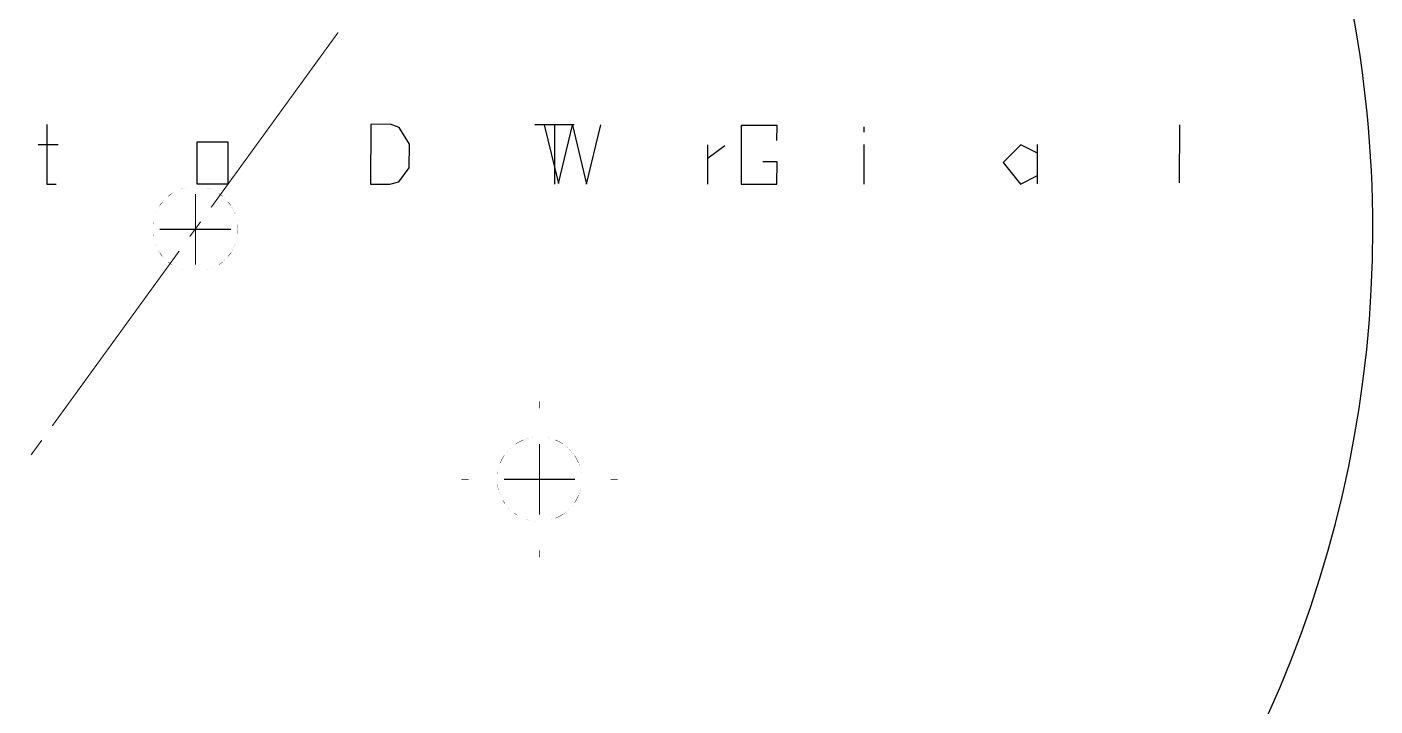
# Model space of a CAD drawing. Extents: x 0 to 595, y -1 to 841.
# Drawn here: x 380.7 to 475.8, y 678.3 to 726.2 of the extents above; entities that cross this region are included whole.
import ezdxf

# ---------------------------------------------------------------- set-up
doc = ezdxf.new("R2010")
doc.units = 0
doc.header["$MEASUREMENT"] = 0
doc.header["$XCLIPFRAME"] = 2
doc.linetypes.add('atContinuous2', pattern=[0])
doc.layers.add('at_Entity', color=7, linetype='Continuous')
doc.layers.add('at_Text', color=7, linetype='Continuous')
picture_1 = doc.add_image_def('image1.jpg', size_in_pixel=(1446, 2048))

msp = doc.modelspace()

# ---------------------------------------------------------------- linework, layer by layer
at = {"layer": 'at_Entity', "color": 28}
for p, q in [((416.555, 719.328), (419.338, 719.328)), ((417.939, 719.328), (417.939, 715.121)), ((439.791, 718.799), (439.791, 719.173)), ((462.032, 719.312), (462.017, 715.206)), ((428.748, 717.898), (428.748, 715.121)), ((428.779, 716.965), (429.961, 717.851)), ((439.775, 717.913), (439.775, 715.121)), ((450.85, 717.898), (449.59, 716.638)), ((452.016, 717.307), (450.85, 717.898)), ((452, 717.913), (452, 715.146)), ((449.59, 716.638), (450.819, 715.121)), ((450.819, 715.121), (452.016, 715.721))]:
    msp.add_line(p, q, dxfattribs=at)
at = {"layer": 'at_Entity', "color": 7}
for points in [[(402.674, 725.824, 0.0822, 0.0822, 0), (393.715, 713.476, 0.0822, 0.0822, 0)], [(390.686, 714.26, 0.0318, 0.0318, 0), (390.94, 714.45, 0.0318, 0.0318, 0)], [(390.94, 714.45, 0.00212, 0.00212, 0), (390.962, 714.472, 0.00212, 0.00212, 0), (391.004, 714.472, 0.00212, 0.00212, 0), (391.046, 714.514, 0.00212, 0.00212, 0), (391.089, 714.535, 0.00212, 0.00212, 0), (391.131, 714.556, 0.00212, 0.00212, 0), (391.152, 714.578, 0.00212, 0.00212, 0), (391.195, 714.599, 0.00212, 0.00212, 0), (391.216, 714.62, 0.00212, 0.00212, 0), (391.258, 714.62, 0.00212, 0.00212, 0), (391.279, 714.641, 0.00212, 0.00212, 0), (391.322, 714.662, 0.00212, 0.00212, 0), (391.343, 714.683, 0.00212, 0.00212, 0), (391.385, 714.683, 0.00212, 0.00212, 0), (391.428, 714.705, 0.00212, 0.00212, 0), (391.449, 714.726, 0.00212, 0.00212, 0), (391.491, 714.726, 0.00212, 0.00212, 0), (391.512, 714.747, 0.00212, 0.00212, 0), (391.555, 714.768, 0.00212, 0.00212, 0), (391.597, 714.768, 0.00212, 0.00212, 0), (391.618, 714.789, 0.00212, 0.00212, 0), (391.661, 714.789, 0.00212, 0.00212, 0), (391.703, 714.811, 0.00212, 0.00212, 0), (391.724, 714.811, 0.00212, 0.00212, 0), (391.766, 714.832, 0.00212, 0.00212, 0), (391.809, 714.832, 0.00212, 0.00212, 0), (391.83, 714.853, 0.00212, 0.00212, 0), (391.872, 714.853, 0.00212, 0.00212, 0), (391.915, 714.874, 0.00212, 0.00212, 0), (391.978, 714.874, 0.00212, 0.00212, 0), (392.021, 714.895, 0.00212, 0.00212, 0), (392.084, 714.895, 0.00212, 0.00212, 0), (392.127, 714.916, 0.00212, 0.00212, 0), (392.232, 714.916, 0.00212, 0.00212, 0), (392.275, 714.938, 0.00212, 0.00212, 0), (392.317, 714.938, 0.00212, 0.00212, 0)], [(392.614, 711.93, 0.0822, 0.0822, 0), (392.614, 714.429, 0.0822, 0.0822, 0)], [(392.889, 714.938, 0.00212, 0.00212, 0), (392.931, 714.938, 0.00212, 0.00212, 0), (392.974, 714.916, 0.00212, 0.00212, 0), (393.08, 714.916, 0.00212, 0.00212, 0), (393.122, 714.895, 0.00212, 0.00212, 0), (393.186, 714.895, 0.00212, 0.00212, 0), (393.228, 714.874, 0.00212, 0.00212, 0), (393.291, 714.874, 0.00212, 0.00212, 0), (393.334, 714.853, 0.00212, 0.00212, 0), (393.376, 714.853, 0.00212, 0.00212, 0), (393.397, 714.832, 0.00212, 0.00212, 0), (393.44, 714.832, 0.00212, 0.00212, 0), (393.482, 714.811, 0.00212, 0.00212, 0), (393.503, 714.811, 0.00212, 0.00212, 0), (393.546, 714.789, 0.00212, 0.00212, 0), (393.588, 714.789, 0.00212, 0.00212, 0), (393.609, 714.768, 0.00212, 0.00212, 0), (393.651, 714.768, 0.00212, 0.00212, 0), (393.694, 714.747, 0.00212, 0.00212, 0), (393.715, 714.726, 0.00212, 0.00212, 0), (393.757, 714.726, 0.00212, 0.00212, 0), (393.779, 714.705, 0.00212, 0.00212, 0), (393.821, 714.683, 0.00212, 0.00212, 0), (393.863, 714.683, 0.00212, 0.00212, 0), (393.884, 714.662, 0.00212, 0.00212, 0), (393.927, 714.641, 0.00212, 0.00212, 0), (393.948, 714.62, 0.00212, 0.00212, 0), (393.99, 714.62, 0.00212, 0.00212, 0), (394.012, 714.599, 0.00212, 0.00212, 0), (394.054, 714.578, 0.00212, 0.00212, 0), (394.075, 714.556, 0.00212, 0.00212, 0), (394.117, 714.535, 0.00212, 0.00212, 0), (394.16, 714.514, 0.00212, 0.00212, 0), (394.181, 714.493, 0.00212, 0.00212, 0), (394.202, 714.472, 0.00212, 0.00212, 0), (394.245, 714.472, 0.00212, 0.00212, 0), (394.266, 714.45, 0.00212, 0.00212, 0)], [(394.266, 714.45, 0.0318, 0.0318, 0), (394.52, 714.26, 0.0318, 0.0318, 0)], [(389.606, 712.227, 0.00212, 0.00212, 0), (389.606, 712.269, 0.00212, 0.00212, 0), (389.627, 712.311, 0.00212, 0.00212, 0), (389.627, 712.417, 0.00212, 0.00212, 0), (389.648, 712.46, 0.00212, 0.00212, 0), (389.648, 712.523, 0.00212, 0.00212, 0), (389.67, 712.565, 0.00212, 0.00212, 0), (389.67, 712.629, 0.00212, 0.00212, 0), (389.691, 712.671, 0.00212, 0.00212, 0), (389.691, 712.714, 0.00212, 0.00212, 0), (389.712, 712.735, 0.00212, 0.00212, 0), (389.712, 712.777, 0.00212, 0.00212, 0), (389.733, 712.82, 0.00212, 0.00212, 0), (389.733, 712.841, 0.00212, 0.00212, 0), (389.754, 712.883, 0.00212, 0.00212, 0), (389.754, 712.926, 0.00212, 0.00212, 0), (389.776, 712.947, 0.00212, 0.00212, 0), (389.776, 712.989, 0.00212, 0.00212, 0), (389.797, 713.031, 0.00212, 0.00212, 0), (389.818, 713.053, 0.00212, 0.00212, 0), (389.818, 713.095, 0.00212, 0.00212, 0), (389.839, 713.116, 0.00212, 0.00212, 0), (389.86, 713.158, 0.00212, 0.00212, 0), (389.86, 713.201, 0.00212, 0.00212, 0), (389.881, 713.222, 0.00212, 0.00212, 0), (389.903, 713.264, 0.00212, 0.00212, 0), (389.924, 713.286, 0.00212, 0.00212, 0), (389.924, 713.328, 0.00212, 0.00212, 0), (389.945, 713.349, 0.00212, 0.00212, 0), (389.966, 713.391, 0.00212, 0.00212, 0), (389.987, 713.413, 0.00212, 0.00212, 0), (390.009, 713.455, 0.00212, 0.00212, 0), (390.03, 713.497, 0.00212, 0.00212, 0), (390.072, 713.54, 0.00212, 0.00212, 0), (390.072, 713.582, 0.00212, 0.00212, 0), (390.093, 713.603, 0.00212, 0.00212, 0)], [(390.093, 713.603, 0.0318, 0.0318, 0), (390.284, 713.857, 0.0318, 0.0318, 0)], [(390.284, 713.857, 0.003, 0.003, 0), (390.326, 713.9, 0.003, 0.003, 0), (390.347, 713.942, 0.003, 0.003, 0), (390.369, 713.963, 0.003, 0.003, 0), (390.39, 713.985, 0.003, 0.003, 0), (390.432, 714.006, 0.003, 0.003, 0), (390.453, 714.048, 0.003, 0.003, 0), (390.496, 714.09, 0.003, 0.003, 0), (390.538, 714.112, 0.003, 0.003, 0), (390.559, 714.154, 0.003, 0.003, 0), (390.602, 714.196, 0.003, 0.003, 0), (390.644, 714.217, 0.003, 0.003, 0), (390.686, 714.26, 0.003, 0.003, 0)], [(394.52, 714.26, 0.003, 0.003, 0), (394.541, 714.239, 0.003, 0.003, 0), (394.562, 714.217, 0.003, 0.003, 0), (394.605, 714.196, 0.003, 0.003, 0), (394.626, 714.175, 0.003, 0.003, 0), (394.647, 714.154, 0.003, 0.003, 0), (394.668, 714.112, 0.003, 0.003, 0), (394.71, 714.09, 0.003, 0.003, 0), (394.732, 714.069, 0.003, 0.003, 0), (394.753, 714.048, 0.003, 0.003, 0), (394.774, 714.006, 0.003, 0.003, 0), (394.816, 713.985, 0.003, 0.003, 0), (394.838, 713.963, 0.003, 0.003, 0), (394.859, 713.942, 0.003, 0.003, 0), (394.88, 713.9, 0.003, 0.003, 0), (394.901, 713.879, 0.003, 0.003, 0), (394.922, 713.857, 0.003, 0.003, 0)], [(394.922, 713.857, 0.0318, 0.0318, 0), (395.113, 713.603, 0.0318, 0.0318, 0)], [(395.113, 713.603, 0.00212, 0.00212, 0), (395.134, 713.582, 0.00212, 0.00212, 0), (395.134, 713.54, 0.00212, 0.00212, 0), (395.155, 713.519, 0.00212, 0.00212, 0), (395.176, 713.497, 0.00212, 0.00212, 0), (395.198, 713.455, 0.00212, 0.00212, 0), (395.219, 713.413, 0.00212, 0.00212, 0), (395.24, 713.391, 0.00212, 0.00212, 0), (395.261, 713.349, 0.00212, 0.00212, 0), (395.282, 713.328, 0.00212, 0.00212, 0), (395.282, 713.286, 0.00212, 0.00212, 0), (395.304, 713.264, 0.00212, 0.00212, 0), (395.325, 713.222, 0.00212, 0.00212, 0), (395.346, 713.201, 0.00212, 0.00212, 0), (395.346, 713.158, 0.00212, 0.00212, 0), (395.367, 713.116, 0.00212, 0.00212, 0), (395.388, 713.095, 0.00212, 0.00212, 0), (395.388, 713.053, 0.00212, 0.00212, 0), (395.409, 713.031, 0.00212, 0.00212, 0), (395.431, 712.989, 0.00212, 0.00212, 0), (395.431, 712.947, 0.00212, 0.00212, 0), (395.452, 712.926, 0.00212, 0.00212, 0), (395.452, 712.883, 0.00212, 0.00212, 0), (395.473, 712.841, 0.00212, 0.00212, 0), (395.473, 712.82, 0.00212, 0.00212, 0), (395.494, 712.777, 0.00212, 0.00212, 0), (395.494, 712.735, 0.00212, 0.00212, 0), (395.515, 712.714, 0.00212, 0.00212, 0), (395.515, 712.671, 0.00212, 0.00212, 0), (395.536, 712.629, 0.00212, 0.00212, 0), (395.536, 712.565, 0.00212, 0.00212, 0), (395.558, 712.523, 0.00212, 0.00212, 0), (395.558, 712.46, 0.00212, 0.00212, 0), (395.579, 712.417, 0.00212, 0.00212, 0), (395.579, 712.311, 0.00212, 0.00212, 0), (395.6, 712.269, 0.00212, 0.00212, 0), (395.6, 711.972, 0.00212, 0.00212, 0), (395.621, 711.93, 0.00212, 0.00212, 0), (395.6, 711.909, 0.00212, 0.00212, 0), (395.6, 711.612, 0.00212, 0.00212, 0), (395.579, 711.57, 0.00212, 0.00212, 0), (395.579, 711.464, 0.00212, 0.00212, 0), (395.558, 711.422, 0.00212, 0.00212, 0), (395.558, 711.358, 0.00212, 0.00212, 0), (395.536, 711.316, 0.00212, 0.00212, 0), (395.536, 711.252, 0.00212, 0.00212, 0), (395.515, 711.21, 0.00212, 0.00212, 0), (395.515, 711.168, 0.00212, 0.00212, 0), (395.494, 711.146, 0.00212, 0.00212, 0), (395.494, 711.104, 0.00212, 0.00212, 0), (395.473, 711.062, 0.00212, 0.00212, 0), (395.473, 711.04, 0.00212, 0.00212, 0), (395.452, 710.998, 0.00212, 0.00212, 0), (395.452, 710.956, 0.00212, 0.00212, 0), (395.431, 710.935, 0.00212, 0.00212, 0), (395.431, 710.892, 0.00212, 0.00212, 0), (395.409, 710.85, 0.00212, 0.00212, 0), (395.388, 710.829, 0.00212, 0.00212, 0), (395.388, 710.786, 0.00212, 0.00212, 0), (395.367, 710.765, 0.00212, 0.00212, 0), (395.346, 710.723, 0.00212, 0.00212, 0), (395.346, 710.68, 0.00212, 0.00212, 0), (395.325, 710.659, 0.00212, 0.00212, 0), (395.304, 710.617, 0.00212, 0.00212, 0), (395.282, 710.596, 0.00212, 0.00212, 0), (395.282, 710.553, 0.00212, 0.00212, 0), (395.261, 710.532, 0.00212, 0.00212, 0), (395.24, 710.49, 0.00212, 0.00212, 0), (395.219, 710.469, 0.00212, 0.00212, 0), (395.176, 710.384, 0.00212, 0.00212, 0), (395.155, 710.363, 0.00212, 0.00212, 0), (395.134, 710.342, 0.00212, 0.00212, 0), (395.134, 710.299, 0.00212, 0.00212, 0), (395.113, 710.278, 0.00212, 0.00212, 0)], [(392.974, 712.46, 0.0822, 0.0822, 0), (392.211, 711.422, 0.0822, 0.0822, 0)], [(390.093, 710.278, 0.00212, 0.00212, 0), (390.072, 710.299, 0.00212, 0.00212, 0), (390.072, 710.342, 0.00212, 0.00212, 0), (390.051, 710.363, 0.00212, 0.00212, 0), (390.03, 710.384, 0.00212, 0.00212, 0), (389.987, 710.469, 0.00212, 0.00212, 0), (389.966, 710.49, 0.00212, 0.00212, 0), (389.945, 710.532, 0.00212, 0.00212, 0), (389.924, 710.553, 0.00212, 0.00212, 0), (389.924, 710.596, 0.00212, 0.00212, 0), (389.903, 710.617, 0.00212, 0.00212, 0), (389.881, 710.659, 0.00212, 0.00212, 0), (389.86, 710.68, 0.00212, 0.00212, 0), (389.86, 710.723, 0.00212, 0.00212, 0), (389.839, 710.765, 0.00212, 0.00212, 0), (389.818, 710.786, 0.00212, 0.00212, 0), (389.818, 710.829, 0.00212, 0.00212, 0), (389.797, 710.85, 0.00212, 0.00212, 0), (389.776, 710.892, 0.00212, 0.00212, 0), (389.776, 710.935, 0.00212, 0.00212, 0), (389.754, 710.956, 0.00212, 0.00212, 0), (389.754, 710.998, 0.00212, 0.00212, 0), (389.733, 711.04, 0.00212, 0.00212, 0), (389.733, 711.062, 0.00212, 0.00212, 0), (389.712, 711.104, 0.00212, 0.00212, 0), (389.712, 711.146, 0.00212, 0.00212, 0), (389.691, 711.168, 0.00212, 0.00212, 0), (389.691, 711.21, 0.00212, 0.00212, 0), (389.67, 711.252, 0.00212, 0.00212, 0), (389.67, 711.316, 0.00212, 0.00212, 0), (389.648, 711.358, 0.00212, 0.00212, 0), (389.648, 711.422, 0.00212, 0.00212, 0), (389.627, 711.464, 0.00212, 0.00212, 0), (389.627, 711.57, 0.00212, 0.00212, 0), (389.606, 711.612, 0.00212, 0.00212, 0), (389.606, 711.655, 0.00212, 0.00212, 0)], [(392.614, 711.93, 0.0822, 0.0822, 0), (390.093, 711.93, 0.0822, 0.0822, 0)], [(392.614, 711.93, 0.0822, 0.0822, 0), (392.614, 709.431, 0.0822, 0.0822, 0)], [(392.614, 711.93, 0.0822, 0.0822, 0), (395.113, 711.93, 0.0822, 0.0822, 0)], [(391.47, 710.405, 0.0822, 0.0822, 0), (382.511, 698.057, 0.0822, 0.0822, 0)], [(390.284, 710.024, 0.0318, 0.0318, 0), (390.093, 710.278, 0.0318, 0.0318, 0)], [(390.686, 709.621, 0.003, 0.003, 0), (390.665, 709.643, 0.003, 0.003, 0), (390.644, 709.664, 0.003, 0.003, 0), (390.602, 709.685, 0.003, 0.003, 0), (390.58, 709.706, 0.003, 0.003, 0), (390.559, 709.727, 0.003, 0.003, 0), (390.538, 709.77, 0.003, 0.003, 0), (390.496, 709.791, 0.003, 0.003, 0), (390.474, 709.812, 0.003, 0.003, 0), (390.453, 709.833, 0.003, 0.003, 0), (390.432, 709.876, 0.003, 0.003, 0), (390.39, 709.897, 0.003, 0.003, 0), (390.369, 709.918, 0.003, 0.003, 0), (390.347, 709.939, 0.003, 0.003, 0), (390.326, 709.981, 0.003, 0.003, 0), (390.305, 710.003, 0.003, 0.003, 0), (390.284, 710.024, 0.003, 0.003, 0)], [(390.94, 709.431, 0.0318, 0.0318, 0), (390.686, 709.621, 0.0318, 0.0318, 0)], [(394.52, 709.621, 0.0318, 0.0318, 0), (394.266, 709.431, 0.0318, 0.0318, 0)], [(394.922, 710.024, 0.003, 0.003, 0), (394.88, 709.981, 0.003, 0.003, 0), (394.859, 709.939, 0.003, 0.003, 0), (394.816, 709.897, 0.003, 0.003, 0), (394.774, 709.876, 0.003, 0.003, 0), (394.753, 709.833, 0.003, 0.003, 0), (394.71, 709.791, 0.003, 0.003, 0), (394.668, 709.77, 0.003, 0.003, 0), (394.647, 709.727, 0.003, 0.003, 0), (394.626, 709.706, 0.003, 0.003, 0), (394.605, 709.685, 0.003, 0.003, 0), (394.562, 709.664, 0.003, 0.003, 0), (394.52, 709.621, 0.003, 0.003, 0)], [(395.113, 710.278, 0.0318, 0.0318, 0), (394.922, 710.024, 0.0318, 0.0318, 0)], [(394.266, 709.431, 0.00212, 0.00212, 0), (394.245, 709.41, 0.00212, 0.00212, 0), (394.202, 709.41, 0.00212, 0.00212, 0), (394.16, 709.367, 0.00212, 0.00212, 0), (394.075, 709.325, 0.00212, 0.00212, 0), (394.054, 709.304, 0.00212, 0.00212, 0), (394.012, 709.283, 0.00212, 0.00212, 0), (393.99, 709.261, 0.00212, 0.00212, 0), (393.948, 709.261, 0.00212, 0.00212, 0), (393.927, 709.24, 0.00212, 0.00212, 0), (393.884, 709.219, 0.00212, 0.00212, 0), (393.863, 709.198, 0.00212, 0.00212, 0), (393.821, 709.198, 0.00212, 0.00212, 0), (393.779, 709.177, 0.00212, 0.00212, 0), (393.757, 709.155, 0.00212, 0.00212, 0), (393.715, 709.155, 0.00212, 0.00212, 0), (393.694, 709.134, 0.00212, 0.00212, 0), (393.651, 709.113, 0.00212, 0.00212, 0), (393.609, 709.113, 0.00212, 0.00212, 0), (393.588, 709.092, 0.00212, 0.00212, 0), (393.546, 709.092, 0.00212, 0.00212, 0), (393.503, 709.071, 0.00212, 0.00212, 0), (393.482, 709.071, 0.00212, 0.00212, 0), (393.44, 709.05, 0.00212, 0.00212, 0), (393.397, 709.05, 0.00212, 0.00212, 0), (393.376, 709.028, 0.00212, 0.00212, 0), (393.334, 709.028, 0.00212, 0.00212, 0), (393.291, 709.007, 0.00212, 0.00212, 0), (393.228, 709.007, 0.00212, 0.00212, 0), (393.186, 708.986, 0.00212, 0.00212, 0), (393.122, 708.986, 0.00212, 0.00212, 0), (393.08, 708.965, 0.00212, 0.00212, 0), (392.974, 708.965, 0.00212, 0.00212, 0), (392.931, 708.944, 0.00212, 0.00212, 0), (392.635, 708.944, 0.00212, 0.00212, 0), (392.614, 708.922, 0.00212, 0.00212, 0), (392.571, 708.944, 0.00212, 0.00212, 0), (392.275, 708.944, 0.00212, 0.00212, 0), (392.232, 708.965, 0.00212, 0.00212, 0), (392.127, 708.965, 0.00212, 0.00212, 0), (392.084, 708.986, 0.00212, 0.00212, 0), (392.021, 708.986, 0.00212, 0.00212, 0), (391.978, 709.007, 0.00212, 0.00212, 0), (391.915, 709.007, 0.00212, 0.00212, 0), (391.872, 709.028, 0.00212, 0.00212, 0), (391.83, 709.028, 0.00212, 0.00212, 0), (391.809, 709.05, 0.00212, 0.00212, 0), (391.766, 709.05, 0.00212, 0.00212, 0), (391.724, 709.071, 0.00212, 0.00212, 0), (391.703, 709.071, 0.00212, 0.00212, 0), (391.661, 709.092, 0.00212, 0.00212, 0), (391.618, 709.092, 0.00212, 0.00212, 0), (391.597, 709.113, 0.00212, 0.00212, 0), (391.555, 709.113, 0.00212, 0.00212, 0), (391.512, 709.134, 0.00212, 0.00212, 0), (391.491, 709.155, 0.00212, 0.00212, 0), (391.449, 709.155, 0.00212, 0.00212, 0), (391.428, 709.177, 0.00212, 0.00212, 0), (391.385, 709.198, 0.00212, 0.00212, 0), (391.343, 709.198, 0.00212, 0.00212, 0), (391.322, 709.219, 0.00212, 0.00212, 0), (391.279, 709.24, 0.00212, 0.00212, 0), (391.258, 709.261, 0.00212, 0.00212, 0), (391.216, 709.261, 0.00212, 0.00212, 0), (391.195, 709.283, 0.00212, 0.00212, 0), (391.152, 709.304, 0.00212, 0.00212, 0), (391.131, 709.325, 0.00212, 0.00212, 0), (391.046, 709.367, 0.00212, 0.00212, 0), (391.025, 709.388, 0.00212, 0.00212, 0), (391.004, 709.41, 0.00212, 0.00212, 0), (390.962, 709.41, 0.00212, 0.00212, 0), (390.94, 709.431, 0.00212, 0.00212, 0)], [(416.886, 699.286, 0.0508, 0.0508, 0), (416.886, 699.794, 0.0508, 0.0508, 0)], [(415.742, 697.062, 0.00212, 0.00212, 0), (415.763, 697.062, 0.00212, 0.00212, 0), (415.806, 697.083, 0.00212, 0.00212, 0), (415.827, 697.104, 0.00212, 0.00212, 0), (415.869, 697.104, 0.00212, 0.00212, 0), (415.912, 697.125, 0.00212, 0.00212, 0), (415.933, 697.125, 0.00212, 0.00212, 0), (415.975, 697.146, 0.00212, 0.00212, 0), (416.018, 697.146, 0.00212, 0.00212, 0), (416.039, 697.168, 0.00212, 0.00212, 0), (416.081, 697.168, 0.00212, 0.00212, 0), (416.123, 697.189, 0.00212, 0.00212, 0), (416.145, 697.189, 0.00212, 0.00212, 0), (416.187, 697.21, 0.00212, 0.00212, 0), (416.251, 697.21, 0.00212, 0.00212, 0), (416.293, 697.231, 0.00212, 0.00212, 0), (416.356, 697.231, 0.00212, 0.00212, 0), (416.399, 697.252, 0.00212, 0.00212, 0), (416.505, 697.252, 0.00212, 0.00212, 0), (416.547, 697.273, 0.00212, 0.00212, 0), (416.589, 697.273, 0.00212, 0.00212, 0)], [(417.161, 697.273, 0.00212, 0.00212, 0), (417.204, 697.273, 0.00212, 0.00212, 0), (417.246, 697.252, 0.00212, 0.00212, 0), (417.352, 697.252, 0.00212, 0.00212, 0), (417.394, 697.231, 0.00212, 0.00212, 0), (417.458, 697.231, 0.00212, 0.00212, 0), (417.5, 697.21, 0.00212, 0.00212, 0), (417.564, 697.21, 0.00212, 0.00212, 0), (417.606, 697.189, 0.00212, 0.00212, 0), (417.627, 697.189, 0.00212, 0.00212, 0), (417.67, 697.168, 0.00212, 0.00212, 0), (417.712, 697.168, 0.00212, 0.00212, 0), (417.733, 697.146, 0.00212, 0.00212, 0), (417.776, 697.146, 0.00212, 0.00212, 0), (417.818, 697.125, 0.00212, 0.00212, 0), (417.839, 697.125, 0.00212, 0.00212, 0), (417.881, 697.104, 0.00212, 0.00212, 0), (417.924, 697.104, 0.00212, 0.00212, 0), (417.945, 697.083, 0.00212, 0.00212, 0), (417.987, 697.062, 0.00212, 0.00212, 0), (418.008, 697.062, 0.00212, 0.00212, 0)], [(381.769, 697.041, 0.0822, 0.0822, 0), (381.007, 696.003, 0.0822, 0.0822, 0)], [(414.387, 695.96, 0.003, 0.003, 0), (414.408, 695.982, 0.003, 0.003, 0), (414.429, 696.024, 0.003, 0.003, 0), (414.45, 696.045, 0.003, 0.003, 0), (414.471, 696.066, 0.003, 0.003, 0), (414.493, 696.109, 0.003, 0.003, 0), (414.514, 696.13, 0.003, 0.003, 0), (414.535, 696.172, 0.003, 0.003, 0), (414.577, 696.193, 0.003, 0.003, 0), (414.599, 696.214, 0.003, 0.003, 0), (414.62, 696.257, 0.003, 0.003, 0), (414.662, 696.299, 0.003, 0.003, 0), (414.683, 696.32, 0.003, 0.003, 0), (414.704, 696.363, 0.003, 0.003, 0), (414.747, 696.384, 0.003, 0.003, 0), (414.789, 696.426, 0.003, 0.003, 0), (414.81, 696.469, 0.003, 0.003, 0), (414.853, 696.49, 0.003, 0.003, 0), (414.916, 696.553, 0.003, 0.003, 0), (414.959, 696.575, 0.003, 0.003, 0), (414.98, 696.596, 0.003, 0.003, 0), (415.001, 696.638, 0.003, 0.003, 0), (415.043, 696.659, 0.003, 0.003, 0), (415.064, 696.68, 0.003, 0.003, 0), (415.107, 696.702, 0.003, 0.003, 0), (415.128, 696.723, 0.003, 0.003, 0), (415.149, 696.744, 0.003, 0.003, 0), (415.192, 696.765, 0.003, 0.003, 0), (415.213, 696.786, 0.003, 0.003, 0)], [(415.213, 696.786, 0.0294, 0.0294, 0), (415.467, 696.935, 0.0294, 0.0294, 0)], [(415.467, 696.935, 0.0303, 0.0303, 0), (415.742, 697.062, 0.0303, 0.0303, 0)], [(416.886, 694.287, 0.0822, 0.0822, 0), (416.886, 696.786, 0.0822, 0.0822, 0)], [(418.008, 697.062, 0.0303, 0.0303, 0), (418.284, 696.935, 0.0303, 0.0303, 0)], [(418.284, 696.935, 0.0294, 0.0294, 0), (418.538, 696.786, 0.0294, 0.0294, 0)], [(418.538, 696.786, 0.003, 0.003, 0), (418.559, 696.765, 0.003, 0.003, 0), (418.602, 696.744, 0.003, 0.003, 0), (418.644, 696.702, 0.003, 0.003, 0), (418.686, 696.68, 0.003, 0.003, 0), (418.707, 696.659, 0.003, 0.003, 0), (418.75, 696.638, 0.003, 0.003, 0), (418.771, 696.596, 0.003, 0.003, 0), (418.792, 696.575, 0.003, 0.003, 0), (418.834, 696.553, 0.003, 0.003, 0), (418.877, 696.511, 0.003, 0.003, 0), (418.898, 696.49, 0.003, 0.003, 0), (418.94, 696.469, 0.003, 0.003, 0), (418.962, 696.426, 0.003, 0.003, 0), (418.983, 696.405, 0.003, 0.003, 0), (419.004, 696.384, 0.003, 0.003, 0), (419.046, 696.363, 0.003, 0.003, 0), (419.067, 696.32, 0.003, 0.003, 0), (419.089, 696.299, 0.003, 0.003, 0), (419.11, 696.278, 0.003, 0.003, 0), (419.131, 696.257, 0.003, 0.003, 0), (419.152, 696.214, 0.003, 0.003, 0), (419.173, 696.193, 0.003, 0.003, 0), (419.216, 696.172, 0.003, 0.003, 0), (419.237, 696.13, 0.003, 0.003, 0), (419.258, 696.109, 0.003, 0.003, 0), (419.279, 696.066, 0.003, 0.003, 0), (419.3, 696.045, 0.003, 0.003, 0), (419.322, 696.024, 0.003, 0.003, 0), (419.343, 695.982, 0.003, 0.003, 0), (419.364, 695.96, 0.003, 0.003, 0)], [(413.9, 694.584, 0.00212, 0.00212, 0), (413.9, 694.626, 0.00212, 0.00212, 0), (413.921, 694.668, 0.00212, 0.00212, 0), (413.921, 694.774, 0.00212, 0.00212, 0), (413.942, 694.817, 0.00212, 0.00212, 0), (413.942, 694.88, 0.00212, 0.00212, 0), (413.963, 694.923, 0.00212, 0.00212, 0), (413.963, 694.986, 0.00212, 0.00212, 0), (413.984, 695.028, 0.00212, 0.00212, 0), (413.984, 695.05, 0.00212, 0.00212, 0), (414.005, 695.092, 0.00212, 0.00212, 0), (414.005, 695.134, 0.00212, 0.00212, 0), (414.027, 695.155, 0.00212, 0.00212, 0), (414.027, 695.198, 0.00212, 0.00212, 0), (414.048, 695.24, 0.00212, 0.00212, 0), (414.048, 695.261, 0.00212, 0.00212, 0), (414.069, 695.304, 0.00212, 0.00212, 0), (414.069, 695.346, 0.00212, 0.00212, 0), (414.09, 695.367, 0.00212, 0.00212, 0), (414.111, 695.41, 0.00212, 0.00212, 0), (414.111, 695.431, 0.00212, 0.00212, 0)], [(414.111, 695.431, 0.0303, 0.0303, 0), (414.238, 695.706, 0.0303, 0.0303, 0)], [(414.238, 695.706, 0.0294, 0.0294, 0), (414.387, 695.96, 0.0294, 0.0294, 0)], [(419.364, 695.96, 0.0294, 0.0294, 0), (419.512, 695.706, 0.0294, 0.0294, 0)], [(419.512, 695.706, 0.0303, 0.0303, 0), (419.639, 695.431, 0.0303, 0.0303, 0)], [(419.639, 695.431, 0.00212, 0.00212, 0), (419.639, 695.41, 0.00212, 0.00212, 0), (419.661, 695.367, 0.00212, 0.00212, 0), (419.682, 695.346, 0.00212, 0.00212, 0), (419.682, 695.304, 0.00212, 0.00212, 0), (419.703, 695.261, 0.00212, 0.00212, 0), (419.703, 695.24, 0.00212, 0.00212, 0), (419.724, 695.198, 0.00212, 0.00212, 0), (419.724, 695.155, 0.00212, 0.00212, 0), (419.745, 695.134, 0.00212, 0.00212, 0), (419.745, 695.092, 0.00212, 0.00212, 0), (419.766, 695.05, 0.00212, 0.00212, 0), (419.766, 695.028, 0.00212, 0.00212, 0), (419.788, 694.986, 0.00212, 0.00212, 0), (419.788, 694.923, 0.00212, 0.00212, 0), (419.809, 694.88, 0.00212, 0.00212, 0), (419.809, 694.817, 0.00212, 0.00212, 0), (419.83, 694.774, 0.00212, 0.00212, 0), (419.83, 694.668, 0.00212, 0.00212, 0), (419.851, 694.626, 0.00212, 0.00212, 0), (419.851, 694.329, 0.00212, 0.00212, 0), (419.872, 694.287, 0.00212, 0.00212, 0), (419.851, 694.266, 0.00212, 0.00212, 0), (419.851, 693.969, 0.00212, 0.00212, 0), (419.83, 693.927, 0.00212, 0.00212, 0), (419.83, 693.821, 0.00212, 0.00212, 0), (419.809, 693.779, 0.00212, 0.00212, 0), (419.809, 693.715, 0.00212, 0.00212, 0), (419.788, 693.673, 0.00212, 0.00212, 0), (419.788, 693.609, 0.00212, 0.00212, 0), (419.766, 693.567, 0.00212, 0.00212, 0), (419.766, 693.546, 0.00212, 0.00212, 0), (419.745, 693.503, 0.00212, 0.00212, 0), (419.745, 693.461, 0.00212, 0.00212, 0), (419.724, 693.44, 0.00212, 0.00212, 0), (419.724, 693.398, 0.00212, 0.00212, 0), (419.703, 693.355, 0.00212, 0.00212, 0), (419.703, 693.334, 0.00212, 0.00212, 0), (419.682, 693.292, 0.00212, 0.00212, 0), (419.682, 693.249, 0.00212, 0.00212, 0), (419.661, 693.228, 0.00212, 0.00212, 0), (419.639, 693.186, 0.00212, 0.00212, 0), (419.639, 693.165, 0.00212, 0.00212, 0)], [(411.887, 694.287, 0.0508, 0.0508, 0), (411.379, 694.287, 0.0508, 0.0508, 0)], [(416.886, 694.287, 0.0822, 0.0822, 0), (414.387, 694.287, 0.0822, 0.0822, 0)], [(416.886, 694.287, 0.0822, 0.0822, 0), (416.886, 691.788, 0.0822, 0.0822, 0)], [(416.886, 694.287, 0.0822, 0.0822, 0), (419.385, 694.287, 0.0822, 0.0822, 0)], [(421.906, 694.287, 0.0487, 0.0487, 0), (422.393, 694.287, 0.0487, 0.0487, 0)], [(413.963, 693.673, 0.00474, 0.00474, 0), (413.942, 693.715, 0.00474, 0.00474, 0), (413.942, 693.779, 0.00474, 0.00474, 0), (413.921, 693.821, 0.00474, 0.00474, 0), (413.921, 693.927, 0.00474, 0.00474, 0), (413.9, 693.969, 0.00474, 0.00474, 0)], [(414.005, 693.503, 0.0175, 0.0175, 0), (413.963, 693.673, 0.0175, 0.0175, 0)], [(414.302, 692.805, 0.00212, 0.00212, 0), (414.281, 692.826, 0.00212, 0.00212, 0), (414.26, 692.868, 0.00212, 0.00212, 0), (414.238, 692.889, 0.00212, 0.00212, 0), (414.217, 692.932, 0.00212, 0.00212, 0), (414.217, 692.953, 0.00212, 0.00212, 0), (414.196, 692.995, 0.00212, 0.00212, 0), (414.175, 693.016, 0.00212, 0.00212, 0), (414.154, 693.059, 0.00212, 0.00212, 0), (414.154, 693.08, 0.00212, 0.00212, 0), (414.133, 693.122, 0.00212, 0.00212, 0), (414.111, 693.165, 0.00212, 0.00212, 0), (414.111, 693.186, 0.00212, 0.00212, 0), (414.09, 693.228, 0.00212, 0.00212, 0), (414.069, 693.249, 0.00212, 0.00212, 0), (414.069, 693.292, 0.00212, 0.00212, 0), (414.048, 693.334, 0.00212, 0.00212, 0), (414.048, 693.355, 0.00212, 0.00212, 0), (414.027, 693.398, 0.00212, 0.00212, 0), (414.027, 693.44, 0.00212, 0.00212, 0), (414.005, 693.461, 0.00212, 0.00212, 0), (414.005, 693.503, 0.00212, 0.00212, 0)], [(414.45, 692.55, 0.0294, 0.0294, 0), (414.302, 692.805, 0.0294, 0.0294, 0)], [(415.107, 691.894, 0.003, 0.003, 0), (415.064, 691.915, 0.003, 0.003, 0), (415.043, 691.936, 0.003, 0.003, 0), (415.001, 691.957, 0.003, 0.003, 0), (414.98, 692, 0.003, 0.003, 0), (414.959, 692.021, 0.003, 0.003, 0), (414.916, 692.042, 0.003, 0.003, 0), (414.895, 692.063, 0.003, 0.003, 0), (414.874, 692.084, 0.003, 0.003, 0), (414.853, 692.106, 0.003, 0.003, 0), (414.81, 692.127, 0.003, 0.003, 0), (414.789, 692.169, 0.003, 0.003, 0), (414.768, 692.19, 0.003, 0.003, 0), (414.747, 692.211, 0.003, 0.003, 0), (414.704, 692.233, 0.003, 0.003, 0), (414.683, 692.275, 0.003, 0.003, 0), (414.641, 692.317, 0.003, 0.003, 0), (414.62, 692.339, 0.003, 0.003, 0), (414.599, 692.381, 0.003, 0.003, 0), (414.577, 692.402, 0.003, 0.003, 0), (414.535, 692.423, 0.003, 0.003, 0), (414.514, 692.466, 0.003, 0.003, 0), (414.493, 692.487, 0.003, 0.003, 0), (414.471, 692.529, 0.003, 0.003, 0), (414.45, 692.55, 0.003, 0.003, 0)], [(419.364, 692.635, 0.003, 0.003, 0), (419.343, 692.614, 0.003, 0.003, 0), (419.322, 692.572, 0.003, 0.003, 0), (419.3, 692.55, 0.003, 0.003, 0), (419.279, 692.529, 0.003, 0.003, 0), (419.258, 692.487, 0.003, 0.003, 0), (419.237, 692.466, 0.003, 0.003, 0), (419.216, 692.423, 0.003, 0.003, 0), (419.173, 692.402, 0.003, 0.003, 0), (419.152, 692.381, 0.003, 0.003, 0), (419.131, 692.339, 0.003, 0.003, 0), (419.089, 692.296, 0.003, 0.003, 0), (419.067, 692.275, 0.003, 0.003, 0), (419.046, 692.233, 0.003, 0.003, 0), (419.004, 692.211, 0.003, 0.003, 0), (418.962, 692.169, 0.003, 0.003, 0), (418.94, 692.127, 0.003, 0.003, 0), (418.898, 692.106, 0.003, 0.003, 0), (418.877, 692.084, 0.003, 0.003, 0), (418.856, 692.063, 0.003, 0.003, 0), (418.834, 692.042, 0.003, 0.003, 0), (418.792, 692.021, 0.003, 0.003, 0), (418.771, 692, 0.003, 0.003, 0), (418.75, 691.957, 0.003, 0.003, 0), (418.707, 691.936, 0.003, 0.003, 0), (418.686, 691.915, 0.003, 0.003, 0), (418.644, 691.894, 0.003, 0.003, 0), (418.602, 691.851, 0.003, 0.003, 0), (418.559, 691.83, 0.003, 0.003, 0), (418.538, 691.809, 0.003, 0.003, 0)], [(419.512, 692.889, 0.0294, 0.0294, 0), (419.364, 692.635, 0.0294, 0.0294, 0)], [(419.639, 693.165, 0.0303, 0.0303, 0), (419.512, 692.889, 0.0303, 0.0303, 0)], [(415.319, 691.746, 0.0259, 0.0259, 0), (415.107, 691.894, 0.0259, 0.0259, 0)], [(418.008, 691.534, 0.00212, 0.00212, 0), (417.987, 691.534, 0.00212, 0.00212, 0), (417.945, 691.513, 0.00212, 0.00212, 0), (417.924, 691.491, 0.00212, 0.00212, 0), (417.881, 691.491, 0.00212, 0.00212, 0), (417.839, 691.47, 0.00212, 0.00212, 0), (417.818, 691.47, 0.00212, 0.00212, 0), (417.776, 691.449, 0.00212, 0.00212, 0), (417.733, 691.449, 0.00212, 0.00212, 0), (417.712, 691.428, 0.00212, 0.00212, 0), (417.67, 691.428, 0.00212, 0.00212, 0), (417.627, 691.407, 0.00212, 0.00212, 0), (417.606, 691.407, 0.00212, 0.00212, 0), (417.564, 691.385, 0.00212, 0.00212, 0), (417.5, 691.385, 0.00212, 0.00212, 0), (417.458, 691.364, 0.00212, 0.00212, 0), (417.394, 691.364, 0.00212, 0.00212, 0), (417.352, 691.343, 0.00212, 0.00212, 0), (417.246, 691.343, 0.00212, 0.00212, 0), (417.204, 691.322, 0.00212, 0.00212, 0), (416.907, 691.322, 0.00212, 0.00212, 0), (416.886, 691.301, 0.00212, 0.00212, 0), (416.844, 691.322, 0.00212, 0.00212, 0), (416.547, 691.322, 0.00212, 0.00212, 0), (416.505, 691.343, 0.00212, 0.00212, 0), (416.399, 691.343, 0.00212, 0.00212, 0), (416.356, 691.364, 0.00212, 0.00212, 0), (416.293, 691.364, 0.00212, 0.00212, 0), (416.251, 691.385, 0.00212, 0.00212, 0), (416.187, 691.385, 0.00212, 0.00212, 0), (416.145, 691.407, 0.00212, 0.00212, 0), (416.123, 691.407, 0.00212, 0.00212, 0), (416.081, 691.428, 0.00212, 0.00212, 0), (416.039, 691.428, 0.00212, 0.00212, 0), (416.018, 691.449, 0.00212, 0.00212, 0), (415.975, 691.449, 0.00212, 0.00212, 0), (415.933, 691.47, 0.00212, 0.00212, 0), (415.912, 691.47, 0.00212, 0.00212, 0), (415.869, 691.491, 0.00212, 0.00212, 0), (415.827, 691.491, 0.00212, 0.00212, 0), (415.806, 691.513, 0.00212, 0.00212, 0), (415.763, 691.534, 0.00212, 0.00212, 0), (415.742, 691.534, 0.00212, 0.00212, 0), (415.7, 691.555, 0.00212, 0.00212, 0), (415.658, 691.576, 0.00212, 0.00212, 0), (415.636, 691.576, 0.00212, 0.00212, 0), (415.594, 691.597, 0.00212, 0.00212, 0), (415.573, 691.618, 0.00212, 0.00212, 0), (415.53, 691.64, 0.00212, 0.00212, 0), (415.509, 691.64, 0.00212, 0.00212, 0), (415.467, 691.661, 0.00212, 0.00212, 0), (415.446, 691.682, 0.00212, 0.00212, 0), (415.403, 691.703, 0.00212, 0.00212, 0), (415.382, 691.724, 0.00212, 0.00212, 0), (415.34, 691.746, 0.00212, 0.00212, 0), (415.319, 691.746, 0.00212, 0.00212, 0)], [(418.284, 691.661, 0.0303, 0.0303, 0), (418.008, 691.534, 0.0303, 0.0303, 0)], [(418.538, 691.809, 0.0294, 0.0294, 0), (418.284, 691.661, 0.0294, 0.0294, 0)], [(416.886, 689.267, 0.0487, 0.0487, 0), (416.886, 688.78, 0.0487, 0.0487, 0)]]:
    msp.add_lwpolyline(points, format="xyseb", dxfattribs=at)
at = {"layer": 'at_Entity', "color": 7, "linetype": 'atContinuous2'}
for centre, radius, start, end in [((392.55, 711.991), 83.004, 89.95574, 180.04196), ((392.646, 711.967), 83.031, 359.97474, 90.02247), ((392.678, 712.006), 83.144, 180.03787, 269.94086), ((392.537, 712.016), 83.144, 270.03791, 359.94082)]:
    msp.add_arc(centre, radius, start, end, dxfattribs=at)
at = {"layer": 'at_Text', "color": 28}
for p, q in [((382.124, 719.328), (382.124, 715.121)), ((404.98, 719.328), (404.965, 715.121)), ((406.356, 719.343), (404.98, 719.328)), ((406.983, 719.114), (406.356, 719.343)), ((407.72, 717.94), (406.983, 719.114)), ((417.217, 719.307), (418.214, 715.175)), ((418.214, 715.175), (419.212, 719.283)), ((419.212, 719.283), (420.209, 715.127)), ((420.209, 715.127), (421.207, 719.307)), ((433.648, 719.266), (431.109, 719.266)), ((431.109, 719.266), (431.109, 715.121)), ((433.621, 718.201), (433.648, 719.266)), ((392.738, 718.107), (394.905, 718.107)), ((392.738, 715.121), (392.738, 718.107)), ((394.905, 718.107), (394.905, 715.121)), ((381.512, 717.921), (382.934, 717.921)), ((407.694, 716.265), (407.72, 717.94)), ((406.968, 715.291), (407.694, 716.265)), ((433.648, 716.699), (432.638, 716.699)), ((433.621, 715.121), (433.648, 716.699)), ((406.326, 715.121), (406.968, 715.291)), ((382.124, 715.121), (382.786, 715.121)), ((394.905, 715.121), (392.738, 715.121)), ((404.965, 715.121), (406.326, 715.121)), ((431.109, 715.121), (433.621, 715.121))]:
    msp.add_line(p, q, dxfattribs=at)

# ---------------------------------------------------------------- pictures from other files: only their frames are drawn
image = msp.add_image(picture_1, insert=(0, 0.007), size_in_units=(594.459, 841.545))
image.set_boundary_path([(0.0258, 2047.9834), (1446.026, 2047.9834), (1446.026, -0.0166), (0.0258, -0.0166), (0.0258, 2047.9834)])

doc.saveas('drawing.dxf')
